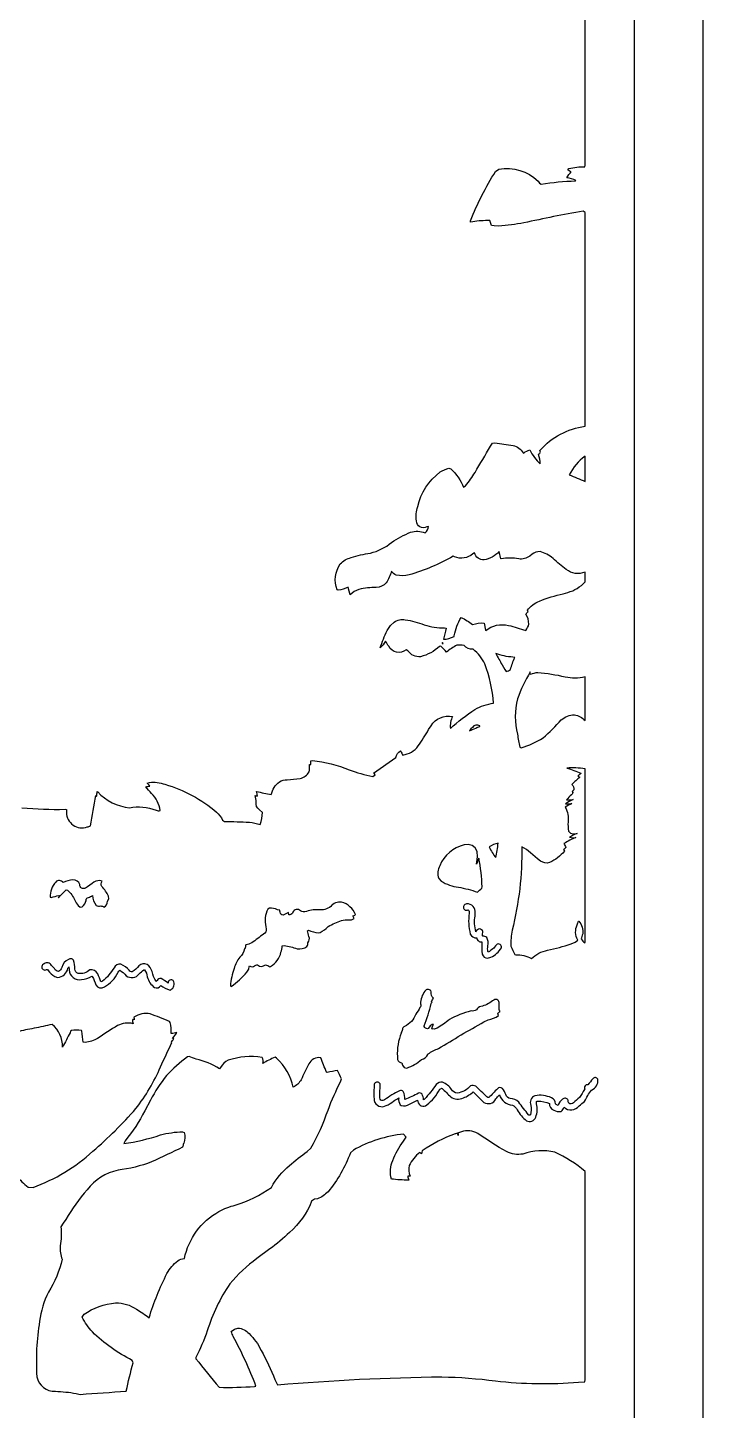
# Model space of a CAD drawing. Extents: x 1.4 to 96.1, y 1 to 80.1.
# Drawn here: x 45.3 to 52.53, y 11.68 to 26.14 of the extents above; entities that cross this region are included whole.
import ezdxf

# ---------------------------------------------------------------- set-up
doc = ezdxf.new("R2010")
doc.units = 0
doc.linetypes.add('0', pattern=[0])
doc.layers.add('1', color=7, linetype='0')

msp = doc.modelspace()

# ---------------------------------------------------------------- linework, layer by layer
at = {"layer": '1'}
for points in [[(51.639099, 39.057007), (51.639099, 1.057022), (51.62521, 1.057022), (51.62521, 1.029236), (21.62521, 1.029236), (21.62521, 39.029236), (21.639097, 39.029236), (21.639097, 39.057007)], [(52.361855, 37.973442), (72.361862, 37.973442), (72.361862, 0.973434), (52.361855, 0.973434)]]:
    msp.add_lwpolyline(points, close=True, dxfattribs=at)
for points in [[(45.23671, 17.984573, 0.025707), (45.687881, 17.969563), (45.702339, 17.96846), (45.702667, 17.93483, 0.517161), (45.918861, 17.785683, 0.039018), (45.955311, 17.796463, 0.003281), (46.010639, 18.115067), (46.018127, 18.10675), (46.018692, 18.106964, 0.011987), (46.024384, 18.154068), (46.02956, 18.151154, 0.180866), (46.362122, 17.986145, -0.144845), (46.63905, 17.958792, 0.165926), (46.682453, 17.956345, 0.17225), (46.591164, 18.135529, -0.016851), (46.533867, 18.203873, -0.040565), (46.574123, 18.212769, -0.009037), (46.547619, 18.24408), (46.569664, 18.251099, -0.119844), (46.732388, 18.230713, -0.106582), (47.272411, 17.94046, -0.070917), (47.335659, 17.856323), (47.356773, 17.842361, -0.006964), (47.615303, 17.835281, -0.050366), (47.729511, 17.809723, 0.070436), (47.75119, 17.935638), (47.719631, 17.964081, -0.280056), (47.685303, 18.045685, 0.052022), (47.677444, 18.113586, 0.062917), (47.698532, 18.106277, 0.048751), (47.69054, 18.155807, 0.014138), (47.844818, 18.123444, -0.180979), (47.928741, 18.256886, -0.136636), (48.009743, 18.278061, -0.006171), (48.145748, 18.290955, 0.204542), (48.239372, 18.359787, 0.056273), (48.245422, 18.437607), (48.257702, 18.437271), (48.258427, 18.438065, 0.023704), (48.259338, 18.477173), (48.275227, 18.478912, -0.080262), (48.659252, 18.381561, 0.031987), (48.90683, 18.312515), (48.931858, 18.330154, 0.061233), (48.91193, 18.347855), (49.145741, 18.512695, -0.224241), (49.194576, 18.579895), (49.197521, 18.578568, -0.00796), (49.219543, 18.536865, 0.200379), (49.380009, 18.6315, 0.033128), (49.488564, 18.802979), (49.515919, 18.843765, -0.313342), (49.738903, 18.940735, 0.132676), (49.716774, 18.813736, -0.037299), (49.973606, 19.014648, -0.090809), (50.168365, 19.078171, 0.070143), (50.077785, 19.48938, 0.123297), (49.954765, 19.642349, -0.214476), (49.85989, 19.682388, 0.079599), (49.784363, 19.685684, 0.049554), (49.67688, 19.612732, 0.014905), (49.616573, 19.675522), (49.604618, 19.671188, -0.116958), (49.405338, 19.564972, -0.28806), (49.273487, 19.626602), (49.253143, 19.637695, -0.473184), (49.073009, 19.673798, -0.025995), (49.039829, 19.726028, -0.020285), (48.983936, 19.656479, -0.036228), (49.055237, 19.840637), (49.090618, 19.892563), (49.128368, 19.927109, -0.201611), (49.245258, 19.951096, -0.066888), (49.443794, 19.897858, 0.077182), (49.656319, 19.866898), (49.674786, 19.862823, 0.009709), (49.644936, 19.746918, 0.127456), (49.75547, 19.778244), (49.757622, 19.784698, -0.085462), (49.828796, 19.97673, -0.049336), (49.949429, 19.900436, -0.136702), (50.069088, 19.915848), (50.08279, 19.84201), (50.087273, 19.839966, -0.23413), (50.325439, 19.891922, -0.029239), (50.504421, 19.839294, 0.084929), (50.538692, 19.907028, 0.111354), (50.507832, 20.010574, -0.023122), (50.528904, 20.03569), (50.521812, 20.050934, -0.141919), (50.648449, 20.147034, -0.038428), (50.896248, 20.223083), (50.945618, 20.238251, 0.143412), (51.12521, 20.347931), (51.12521, 20.44957, -0.284388), (50.929188, 20.478836, -0.045638), (50.791218, 20.593719, 0.107077), (50.654842, 20.663834, 0.206975), (50.571247, 20.636398), (50.546524, 20.618271, -0.224687), (50.431442, 20.588974, 0.089608), (50.24958, 20.587479), (50.244328, 20.590317), (50.228226, 20.664139, -0.16661), (50.068695, 20.578079, -0.341243), (49.968632, 20.650009), (49.950893, 20.640486, -0.295096), (49.761353, 20.611359), (49.744526, 20.616409, -0.060565), (49.284534, 20.419662, -0.100757), (49.151432, 20.417206, -0.169264), (49.101387, 20.459915, -0.086787), (49.045387, 20.336838, -0.202443), (48.942169, 20.290329, 0.045997), (48.760372, 20.269241, 0.115353), (48.668388, 20.213287), (48.649895, 20.289658), (48.647102, 20.293564, -0.121507), (48.542576, 20.260696), (48.533245, 20.263992, -0.251126), (48.566246, 20.534882, -0.156385), (48.67923, 20.601532, -0.047157), (48.880489, 20.648712, 0.109928), (49.102879, 20.759644, -0.050244), (49.301456, 20.867645, -0.175244), (49.452293, 20.860275, 0.200274), (49.486584, 20.927719), (49.471363, 20.921997, -0.575508), (49.362137, 20.984924, -0.124249), (49.375572, 21.134567, -0.176522), (49.610001, 21.497101, -0.07219), (49.702583, 21.537994), (49.722687, 21.531326, -0.104706), (49.855236, 21.337097), (49.876205, 21.352631, 0.052441), (49.97477, 21.493027, 0.005344), (50.135384, 21.765701), (50.157913, 21.798996), (50.18195, 21.80069, 0.011503), (50.372982, 21.774261, -0.184305), (50.479237, 21.697556), (50.486393, 21.695374, -0.104781), (50.547398, 21.728745, 0.09905), (50.657234, 21.581818, 0.093928), (50.639015, 21.679779, -0.014772), (50.65976, 21.703979, 0.025881), (50.653561, 21.720337), (50.655907, 21.724945, -0.177362), (51.12521, 21.976181), (51.125214, 24.210587), (51.10527, 24.225616, 0.010471), (50.486015, 24.102249, -0.029317), (50.222637, 24.068649), (50.174519, 24.06958), (50.146034, 24.074097), (50.128262, 24.125549), (50.121532, 24.12706), (50.106472, 24.125198, 0.060255), (49.928589, 24.108551), (49.928337, 24.124969, -0.047106), (50.189034, 24.640091), (50.225132, 24.664871, -0.239922), (50.633385, 24.53912, -0.030887), (50.648643, 24.516006), (50.667534, 24.507492, -0.029798), (51.024216, 24.541397), (51.029831, 24.544006, 0.086317), (50.93615, 24.573822, -0.025314), (50.980316, 24.637405, -0.246968), (50.946465, 24.664322), (50.954475, 24.670013, -0.066293), (51.122772, 24.689331), (51.12521, 24.707047), (51.12521, 26.480896, 0.054013)], [(45.174168, 14.135483, 0.021056), (45.301109, 14.017944), (45.353657, 14.014587, 0.097872), (45.978363, 14.393021, 0.034856), (46.428711, 14.840195, 0.064109), (46.685959, 15.275178, -0.003883), (46.805374, 15.530608), (46.79678, 15.532669, 0.118386), (46.824528, 15.571075), (46.811356, 15.574203, 0.056015), (46.856754, 15.634888, -0.031935), (46.798954, 15.623825, 0.056592), (46.786861, 15.740036), (46.779419, 15.749664, 0.021287), (46.578007, 15.829086, 0.215606), (46.408478, 15.79422, 0.035716), (46.411835, 15.768158, 0.02039), (46.396832, 15.771942, 0.150413), (46.398567, 15.727432, 0.189699), (46.237854, 15.70784, 0.021322), (46.028164, 15.572418, -0.092644), (45.899288, 15.529922), (45.876316, 15.534698, -0.002511), (45.863792, 15.648621), (45.859409, 15.65538, 0.092526), (45.754364, 15.654694), (45.744999, 15.649277), (45.739765, 15.633392, -0.012378), (45.660904, 15.482666, 0.236308), (45.552784, 15.719574, -0.0109), (45.364006, 15.679153, 0.02145), (45.185432, 15.640106, 0.091831)]]:
    msp.add_lwpolyline(points, format="xyb", dxfattribs=at)
for points in [[(51.12521, 21.662201, 0.120173), (50.960308, 21.466721, -0.016101), (51.12521, 21.397537)], [(49.635136, 19.712616, 0.393539), (49.632046, 19.704025), (49.642532, 19.70488)], [(50.257408, 19.480392), (50.285828, 19.430222), (50.299057, 19.409973, 0.147978), (50.345051, 19.432831, -0.024066), (50.389553, 19.557434), (50.370483, 19.561996, -0.083937), (50.191422, 19.598724, -0.002193)], [(51.125214, 19.353241, -0.121923), (50.918026, 19.351807, 0.03792), (50.629925, 19.396652, 0.097748), (50.553432, 19.378464, 0.018775), (50.551533, 19.405685, 0.04195), (50.417873, 19.124374, 0.11833), (50.417805, 18.753815, 0.00448), (50.442875, 18.619354), (50.458298, 18.610886, 0.058329), (50.685944, 18.716446, 0.034676), (50.877247, 18.904678, -0.174646), (51.014191, 18.958662, -0.169365), (51.12521, 18.897812)], [(49.983524, 18.819504, -0.021418), (50.024845, 18.834824), (50.026112, 18.841339, 0.404669), (49.947155, 18.826233), (49.932182, 18.809677), (49.916672, 18.788513, -0.013921)], [(51.122807, 16.572006), (51.12521, 16.578903), (51.12521, 18.392471, 0.050355), (50.933697, 18.400925, -0.024042), (51.082897, 18.348389), (51.083511, 18.345001, 0.043668), (51.048531, 18.314819), (51.071396, 18.305649, 0.02842), (50.986553, 18.229019, -0.191473), (51.00914, 18.172531, 0.10503), (50.992043, 18.155107, -0.468854), (50.983452, 18.121262, 0.030689), (50.931114, 18.069061, 0.047607), (50.999382, 18.070602, 0.042976), (50.921967, 18.027664), (50.923851, 18.026276, 0.033487), (50.986279, 18.029282, 0.050595), (50.916927, 17.991257, -0.170107), (50.947285, 17.836655, 0.067736), (50.953995, 17.74176, 0.294922), (51.001492, 17.713318), (51.043159, 17.717712, 0.06819), (50.963734, 17.676682, 0.148233), (51.027969, 17.675797, 0.045339), (50.904495, 17.61026, -0.064905), (50.922752, 17.56958), (50.903061, 17.549728), (50.901493, 17.547714), (50.910042, 17.530334, -0.100995), (50.754894, 17.412277, -0.233675), (50.660572, 17.426682), (50.628357, 17.450745), (50.556465, 17.514557), (50.512489, 17.549072), (50.463837, 17.57637, -0.064472), (50.363358, 16.706085, 0.042481), (50.347755, 16.538162, 0.011103), (50.392372, 16.451553), (50.401562, 16.446503, -0.154564), (50.563938, 16.407684, -0.134652), (50.733715, 16.496811, 0.028041), (50.978558, 16.561661), (51.023659, 16.581329), (51.05035, 16.602066, -0.255777), (51.044502, 16.761459, -0.057964), (51.057289, 16.798965), (51.060875, 16.799988, -0.19541), (51.101692, 16.666306, 0.042513), (51.084808, 16.61319, 0.043647)], [(49.606937, 17.379532, 0.242082), (49.596931, 17.246552), (49.62141, 17.218002, 0.11121), (49.801609, 17.154907, -0.044125), (49.999752, 17.102493, -0.072086), (50.046814, 17.144333), (50.04858, 17.158234, 0.044222), (50.014488, 17.457947, 0.042864), (49.991173, 17.394226), (50.001785, 17.471268), (49.995632, 17.528549), (49.975536, 17.567886), (49.944328, 17.59108), (49.904823, 17.599991), (49.859844, 17.596451, 0.242321)], [(50.122406, 17.576157, 0.044527), (50.19117, 17.464081, 0.049453), (50.216373, 17.615814, 0.079398)], [(45.923054, 17.159195), (45.900753, 17.146301, -0.610729), (45.840843, 17.18158, 0.377852), (45.77037, 17.230423, 0.110236), (45.667633, 17.20282, 0.504563), (45.591244, 17.208847, 0.207967), (45.533344, 17.049545), (45.542358, 17.046539, -0.026097), (45.623692, 17.069647, -0.063474), (45.631954, 17.066193), (45.615585, 17.045288), (45.615303, 17.044708), (45.698132, 17.126389), (45.71207, 17.122711), (45.738937, 17.100479, -0.055221), (45.804485, 16.991394), (45.8246, 16.961838), (45.84549, 16.946136), (45.868141, 16.950562, 0.135696), (45.909622, 17.01741, -0.81624), (45.90852, 17.02478, -0.324367), (45.932339, 17.046402, -0.006435), (45.974758, 17.067093, 0.153352), (46.014591, 16.965057, 0.250016), (46.060501, 16.958267, -0.237766), (46.094639, 16.945114, 0.272186), (46.131241, 17.007721), (46.144321, 17.033875), (46.143471, 17.059509, 0.077551), (46.072926, 17.162949, -0.313067), (46.075554, 17.217697), (46.051369, 17.225006, 0.175169), (45.97184, 17.193954)], [(47.787388, 16.741135), (47.789551, 16.719009, -0.342035), (47.764332, 16.664276, -0.003312), (47.639828, 16.572311, -0.099611), (47.578243, 16.553177, -0.023921), (47.568306, 16.511887), (47.563759, 16.51149, -0.196029), (47.51416, 16.422089, 0.108913), (47.456657, 16.306137, 0.069895), (47.416897, 16.123398), (47.426422, 16.117981, 0.056665), (47.588886, 16.266129), (47.608292, 16.299194), (47.614674, 16.325592), (47.618187, 16.332014, 0.449667), (47.667534, 16.334137, -0.132683), (47.700058, 16.341692, 0.364439), (47.783939, 16.342773, -0.113308), (47.826897, 16.323074), (47.836372, 16.325241, 0.209931), (47.945316, 16.475098, 0.117134), (47.957623, 16.541534), (47.979698, 16.545074, -0.044452), (48.114273, 16.511322, 0.221446), (48.216606, 16.536057, 0.214412), (48.227673, 16.574432, 0.273334), (48.238346, 16.63916, -0.003047), (48.223698, 16.699341), (48.233574, 16.704193, 0.084278), (48.336773, 16.67807), (48.354919, 16.68187, 0.091701), (48.43795, 16.742523), (48.45525, 16.754578, -0.03617), (48.597401, 16.811783, 0.006844), (48.682114, 16.81282), (48.698708, 16.819214), (48.710735, 16.828445, 0.009689), (48.695694, 16.853989, 0.086117), (48.723488, 16.867767, 0.245185), (48.57922, 16.99823, 0.239866), (48.465317, 16.953979, -0.215889), (48.337742, 16.918869, 0.100092), (48.193974, 16.896255, -0.246425), (48.139423, 16.915939, 0.49079), (48.064873, 16.882797, -0.272165), (48.028328, 16.867538), (48.02317, 16.89119), (47.967052, 16.86351, -0.473702), (47.938129, 16.892838), (47.93544, 16.903656), (47.93272, 16.914474), (47.907974, 16.919586, 0.13535), (47.824032, 16.936676), (47.809372, 16.925247, 0.188901)], [(50.108223, 16.540283, 0.164394), (50.098621, 16.628998, 0.151219), (50.056538, 16.644272), (50.053318, 16.647018, -0.057202), (50.056519, 16.690033, 0.780755), (49.986702, 16.690876), (49.985573, 16.690056), (49.984417, 16.68927, -0.114152), (49.975357, 16.853317), (49.975658, 16.88385, 0.482188), (49.886932, 16.981024), (49.877243, 16.977638), (49.868526, 16.972214, 1.039029), (49.904518, 16.919144, -0.222619), (49.913006, 16.881668, 0.095577), (49.925724, 16.665241, 0.3108), (49.99361, 16.624741, 0.438949), (50.044987, 16.58287), (50.047211, 16.579529, 0.048993), (50.049904, 16.453079, 0.320296), (50.106808, 16.413834), (50.14138, 16.421417, 0.136975), (50.250404, 16.520737, 0.792963), (50.197956, 16.551682, -0.123512), (50.112186, 16.476852), (50.10817, 16.481613, -0.042653)], [(46.793087, 16.082306, 0.407452), (46.819546, 16.177444, 0.687197), (46.766476, 16.152969, 0.0068), (46.692432, 16.201233, 0.358668), (46.650524, 16.178452), (46.641876, 16.170074), (46.640018, 16.170776, -0.110105), (46.598957, 16.272476, 0.149066), (46.544846, 16.347673, 0.326485), (46.460304, 16.331329, -0.053494), (46.390602, 16.271179, -0.352567), (46.358334, 16.285858, 0.137151), (46.269447, 16.348587, 0.323186), (46.201199, 16.313171, -0.084215), (46.078651, 16.170582, -0.042212), (46.063606, 16.165253, -0.003931), (46.030624, 16.248703, 0.308461), (45.945702, 16.289063, -0.231449), (45.824528, 16.252319, -0.31691), (45.791584, 16.299194, 0.067986), (45.77673, 16.39032, 0.435623), (45.724651, 16.399353, 0.245339), (45.654366, 16.31488, -0.160963), (45.620049, 16.273834, -0.246966), (45.576359, 16.303421), (45.546547, 16.337662, 0.50234), (45.470314, 16.352507, 1.297057), (45.495434, 16.29538, -0.362738), (45.509823, 16.284698, 0.073098), (45.580593, 16.219681), (45.608929, 16.210739, 0.343233), (45.718273, 16.308237, -0.011126), (45.726372, 16.322495), (45.729717, 16.290588, 0.447945), (45.861229, 16.189178, 0.117325), (45.967014, 16.224747), (45.972767, 16.221161, -0.055787), (46.009014, 16.133911, 0.413141), (46.099522, 16.111435, 0.148263), (46.242847, 16.265036, -0.011569), (46.25956, 16.286041, -0.108104), (46.326298, 16.229326, 0.418945), (46.463291, 16.248276, -0.053422), (46.512119, 16.291565), (46.518417, 16.290314, -0.138049), (46.548199, 16.218124, 0.172837), (46.622898, 16.106546, 0.412764), (46.688625, 16.128311, 0.091092), (46.786018, 16.079258, 0.06198)], [(49.201591, 15.636444, -0.144501), (49.192997, 15.600937, 0.112689), (49.165531, 15.353821, 0.347706), (49.210251, 15.31987), (49.216442, 15.294998), (49.233521, 15.268921), (49.261921, 15.264038, 0.112289), (49.415333, 15.35231, 0.277124), (49.479744, 15.40593), (49.485222, 15.412384, -0.057338), (49.592464, 15.467545, -0.009289), (50.067783, 15.746841), (50.112007, 15.767838, 0.101818), (50.221703, 15.812134, -0.021648), (50.213573, 15.837677, 0.009085), (50.237068, 15.854919, -0.144338), (50.225925, 15.900772), (50.227085, 15.938354, 0.673585), (50.172985, 15.974213), (50.156799, 15.966461, -0.140194), (50.035057, 15.908951, 0.153791), (49.98912, 15.872833, -0.212091), (49.933235, 15.861908, 0.055094), (49.706318, 15.770264, -0.033214), (49.578594, 15.680695), (49.548668, 15.670364), (49.522644, 15.672387, 1.295423), (49.521709, 15.678, -0.000199), (49.539539, 15.719116, 0.271762), (49.498085, 15.694336), (49.483871, 15.676468), (49.476856, 15.673874, -0.17304), (49.441402, 15.696487), (49.441921, 15.705078, 0.039332), (49.517193, 15.93867, -0.021385), (49.525433, 15.953094), (49.521141, 15.95607), (49.520603, 15.956818, -0.039947), (49.539478, 15.994447, -0.270883), (49.515976, 16.05986), (49.512295, 16.074249, 0.453265), (49.450253, 16.068069, 0.150447), (49.404163, 15.935903, -0.308602), (49.39922, 15.895802, -0.061066), (49.355396, 15.827744, -0.217793), (49.236298, 15.699203, 0.059274), (49.214729, 15.676285, -0.272055)], [(47.058174, 15.356781, -0.027838), (46.985809, 15.385529), (46.966846, 15.379425, 0.043259), (46.74918, 15.184891, 0.050157), (46.581215, 14.927597), (46.52092, 14.816895, -0.054218), (46.316105, 14.502319), (46.304096, 14.473068, 0.045673), (46.685608, 14.564743, -0.061245), (46.917072, 14.596771), (46.933662, 14.590683, -0.144603), (46.931038, 14.477036), (46.925358, 14.474518, -0.033646), (46.91724, 14.436229, -0.001204), (46.593109, 14.281494, -0.056727), (46.24181, 14.195221, 0.177595), (45.918156, 13.991287, 0.039641), (45.695656, 13.680954), (45.669292, 13.641846), (45.642681, 13.602905, -0.082704), (45.636444, 13.402679, 0.11765), (45.658028, 13.26384, -0.08075), (45.515179, 12.919968, 0.093487), (45.421749, 12.614914, 0.057542), (45.393036, 12.036231, 0.368511), (45.586731, 11.882856, -0.033852), (45.803539, 11.860747), (45.847244, 11.851107, -0.000278), (46.328178, 11.884384, -0.020259), (46.401421, 12.1819), (46.389568, 12.2061, -0.072011), (45.973446, 12.504456, -0.065229), (45.867531, 12.656815), (45.886013, 12.688522, -0.124269), (46.216167, 12.80809, -0.157463), (46.434078, 12.742065, -0.016271), (46.566978, 12.653168, -0.040255), (46.753468, 13.11647, -0.088416), (46.866352, 13.247635, -0.115709), (46.935719, 13.271103, -0.215861), (47.297287, 13.764775, -0.064106), (47.467178, 13.829712, 0.0789), (47.845055, 14.01535, -0.095722), (48.035069, 14.243744, -0.026783), (48.22057, 14.390747), (48.257732, 14.426041, 0.049379), (48.437759, 14.824432, -0.021806), (48.570679, 15.129547), (48.577698, 15.150726, 0.012227), (48.538433, 15.238419, 0.014315), (48.427616, 15.21846), (48.421055, 15.220474, -0.006077), (48.362373, 15.37175, 0.305025), (48.235718, 15.306412, 0.021643), (48.157177, 15.141953, -0.144068), (48.073181, 15.063446, 0.152015), (47.900192, 15.365982), (47.884094, 15.377014, 0.026876), (47.754978, 15.312195, 0.191019), (47.749893, 15.374344, 0.124301), (47.392776, 15.344391, 0.150573), (47.314499, 15.269958), (47.301662, 15.255219, 0.087809)], [(50.617889, 14.887894), (50.61729, 14.897842, -0.64509), (50.634136, 14.91777, -0.107813), (50.752449, 14.893417, 0.340537), (50.798126, 14.824371, 0.158859), (50.874756, 14.80954, 0.191456), (50.905525, 14.854324, 0.440209), (51.062607, 14.867813, -0.048583), (51.121223, 14.914764, -0.057292), (51.193157, 15.032546, 0.322096), (51.259544, 15.145645, 0.56538), (51.20636, 15.1521, -0.049051), (51.154053, 15.089111, 0.589354), (51.12212, 15.044159), (51.120956, 15.03894, 0.013591), (51.067787, 14.954727, 0.061112), (51.005371, 14.898666, -0.288428), (50.954636, 14.895081, -0.066646), (50.947323, 14.928679, 0.52442), (50.890743, 14.937454, 0.186422), (50.845562, 14.87291, -0.109493), (50.815224, 14.888077, 0.354791), (50.774853, 14.952515, 0.149899), (50.601631, 14.974487, 0.419254), (50.558559, 14.873171, -0.096281), (50.553295, 14.77293, -0.464615), (50.534313, 14.774765, -0.01195), (50.431198, 14.907867, 0.182085), (50.343739, 14.94452, -0.257184), (50.29858, 14.985458, 0.055286), (50.261955, 15.051085, 0.376822), (50.209587, 15.046555, 0.016301), (50.120377, 14.954345, -0.353353), (50.099075, 14.961441, 0.003727), (49.981823, 15.072968, 0.234095), (49.926834, 15.078079, -0.198655), (49.787804, 15.001968, -0.226629), (49.729679, 15.038544, 0.147498), (49.634789, 15.114914, 0.264804), (49.568348, 15.091339, -0.033212), (49.446941, 14.938789), (49.442356, 14.935583), (49.437672, 14.932526, 0.019576), (49.423283, 14.990203, 0.352909), (49.385433, 15.000488, -0.018103), (49.240471, 14.934082, 0.106062), (49.225079, 15.019072, 0.372848), (49.18465, 15.026459, 0.043627), (49.029484, 14.930421, -0.198489), (48.988277, 14.927094), (48.98233, 14.93721), (48.979168, 14.953293, -0.012602), (48.983936, 15.088898, 1.082802), (48.921356, 15.075516, 0.049648), (48.920082, 14.922641, 0.489762), (49.046486, 14.871124, 0.098973), (49.122292, 14.919006, -0.002983), (49.177135, 14.951218, 0.191104), (49.19376, 14.879776), (49.20409, 14.87242, 0.224626), (49.288525, 14.886444, 0.00261), (49.373848, 14.926254), (49.377762, 14.914795, 0.583995), (49.469982, 14.877274, 0.09237), (49.608501, 15.041474, -0.032494), (49.623051, 15.053558), (49.63018, 15.0504, -0.015634), (49.721127, 14.961333, 0.275252), (49.853256, 14.952133, 0.100971), (49.954483, 15.014999, -0.006302), (50.067787, 14.904945, 0.448641), (50.193062, 14.940026, -0.03582), (50.230164, 14.982635, 0.310024), (50.366215, 14.876373, -0.165121), (50.417122, 14.825333, 0.086221), (50.513165, 14.712708, 0.456213), (50.609283, 14.750092, 0.175265)], [(51.058075, 11.978348), (51.123283, 11.981827), (51.12521, 12.00827), (51.12521, 14.182724, 0.072239), (50.809101, 14.383789, 0.13915), (50.475418, 14.36467, -0.169099), (50.304962, 14.389343, -0.028305), (50.0037, 14.580185, 0.214455), (49.832359, 14.596176), (49.800556, 14.586639), (49.795868, 14.583374, -0.075467), (49.798832, 14.55896, 0.054406), (49.790318, 14.583221), (49.769581, 14.575833, -2.342981), (49.768242, 14.575256, 0.066859), (49.422249, 14.397171, -0.03543), (49.413944, 14.367996, -0.011078), (49.398842, 14.379425, 0.125832), (49.286453, 14.243362, 0.136004), (49.295353, 14.132431, 0.036163), (49.270878, 14.131363, 0.047326), (49.2813, 14.092346), (49.278419, 14.090683, -0.021909), (49.100128, 14.102554, -0.172461), (49.115776, 14.297424, -0.077271), (49.22604, 14.497711), (49.247303, 14.529495), (49.253208, 14.540466), (49.228405, 14.573868, 0.10024), (48.702316, 14.404846), (48.671886, 14.376663, -0.079967), (48.437714, 13.969223, -0.102768), (48.326836, 13.896683), (48.296429, 13.891464), (48.266014, 13.869858, -0.116101), (48.035755, 13.544479, -0.03213), (47.828823, 13.371597), (47.694702, 13.270264, 0.062483), (47.411373, 13.006714, 0.075613), (47.175365, 12.515305, -0.024414), (47.057026, 12.235916), (47.055721, 12.224138, 0.002773), (47.298298, 11.924911, 0.022377), (47.669216, 11.933792), (47.684036, 11.938492, 0.033998), (47.446377, 12.456373, -0.009385), (47.425564, 12.50798), (47.46022, 12.53299), (47.495304, 12.543138, -0.216355), (47.612373, 12.486526, -0.091811), (47.738075, 12.310776, -0.032709), (47.882652, 12.006668), (47.909588, 11.950729, -0.018831), (49.626179, 12.034302, -0.029678), (50.188637, 11.991394, 0.047281)]]:
    msp.add_lwpolyline(points, format="xyb", close=True, dxfattribs=at)

doc.saveas('drawing.dxf')
